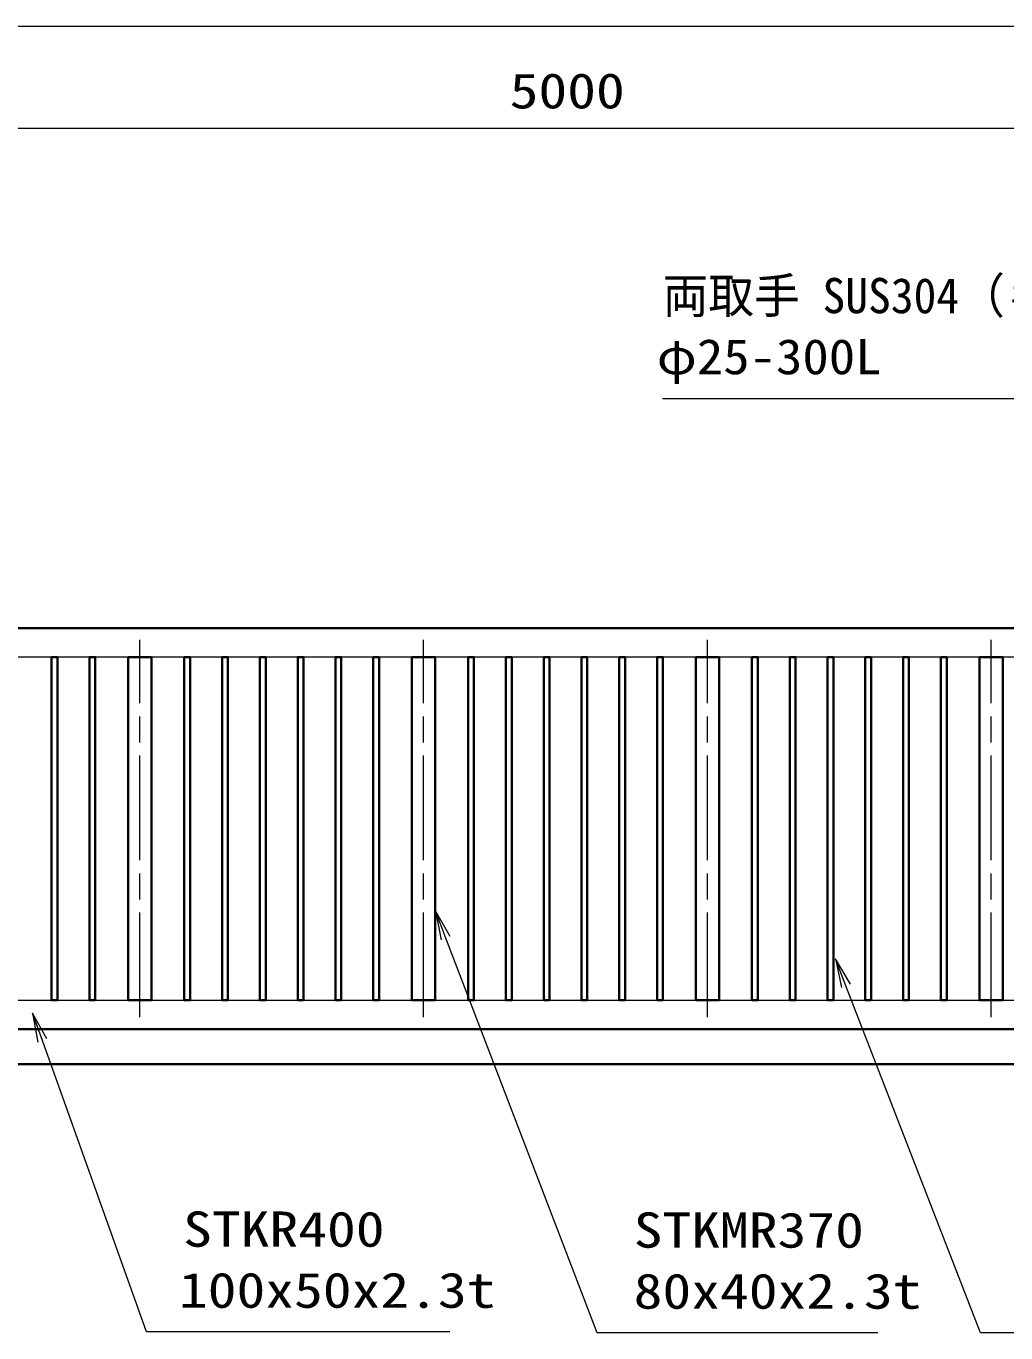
# Model space of a CAD drawing. Units: millimetres, scale not verified. Extents: x -11880 to 11880, y -8400 to 8400.
# Drawn here: x -4512 to -1143, y -1798 to 2698 of the extents above; entities that cross this region are included whole.
import ezdxf
from ezdxf.enums import TextEntityAlignment as Align

# ---------------------------------------------------------------- set-up
doc = ezdxf.new("R2010")
doc.units = ezdxf.units.MM
doc.header["$LTSCALE"] = 30
doc.linetypes.add('USER2', pattern=[18, 12, -1.5, 3, -1.5])
for name, color, linetype, lineweight in [('0-1_外形線', 7, 'Continuous', 35), ('0-2_0', 7, 'Continuous', 18), ('0-3_寸法線', 4, 'Continuous', 18), ('0-7_軸線', 200, 'USER2', 15)]:
    doc.layers.add(name, color=color, linetype=linetype, lineweight=lineweight)
doc.styles.add('ＭＳ ゴシック', font='')
doc.styles.get('ＭＳ ゴシック').set_extended_font_data('MS Gothic')

# ---------------------------------------------------------------- blocks, each defined once
blk = doc.blocks.new('S216')
at = {"layer": '0-3_寸法線'}
for points in [[(2211801, 86990007.5), (2180529, 86990007.5), (2169782.7, 87020071.6), (2168773, 87022896.6)], [(2170253.6, 87020239.9), (2168773, 87022896.6), (2169311.9, 87019903.3)]]:
    blk.add_lwpolyline(points, dxfattribs=at)
at = {"layer": '0-3_寸法線', "color": 254, "style": 'ＭＳ ゴシック', "width": 1.2}
for s, p in [('STKR400', (2184297, 86997708.1)), ('100x50x2.3t', (2183865, 86991408.1))]:
    blk.add_text(s, height=3637, dxfattribs=at).set_placement(p, align=Align.BOTTOM_LEFT)
blk = doc.blocks.new('S217')
at = {"layer": '0-3_寸法線'}
for points in [[(2294953.4, 86989925.5), (2266561.4, 86989925.5), (2252677.3, 87025728), (2251592.6, 87028525.1)], [(2253143.4, 87025908.8), (2251592.6, 87028525.1), (2252211.1, 87025547.2)]]:
    blk.add_lwpolyline(points, dxfattribs=at)
at = {"layer": '0-3_寸法線', "color": 254, "style": 'ＭＳ ゴシック', "width": 1.2}
for s, p in [('STKMR290', (2270329.4, 86997626.1)), ('30x20x1.6t', (2270329.4, 86991326.1))]:
    blk.add_text(s, height=3637, dxfattribs=at).set_placement(p, align=Align.BOTTOM_LEFT)
blk = doc.blocks.new('S218')
at = {"layer": '0-3_寸法線'}
for points in [[(2255976.1, 86989910.8), (2227008.1, 86989910.8), (2211390.5, 87030654.2), (2210316.7, 87033455.5)], [(2211857.4, 87030833.2), (2210316.7, 87033455.5), (2210923.6, 87030475.3)]]:
    blk.add_lwpolyline(points, dxfattribs=at)
at = {"layer": '0-3_寸法線', "color": 254, "style": 'ＭＳ ゴシック', "width": 1.2}
for s, p in [('STKMR370', (2230776.1, 86997611.3)), ('80x40x2.3t', (2230776.1, 86991311.3))]:
    blk.add_text(s, height=3637, dxfattribs=at).set_placement(p, align=Align.BOTTOM_LEFT)
blk = doc.blocks.new('S227')
at = {"layer": '0-3_寸法線'}
for points in [[(2233762.3, 87086347.9), (2285338.3, 87086347.9), (2296090.5, 87060534.5), (2297244.1, 87057765.1)], [(2295629, 87060342.3), (2297244.1, 87057765.1), (2296552.1, 87060726.8)]]:
    blk.add_lwpolyline(points, dxfattribs=at)
at = {"layer": '0-3_寸法線', "color": 254, "style": 'ＭＳ ゴシック'}
for s, width, p in [('両取手 SUS304（＃400）', 0.95, (2233762.3, 87094048.4)), ('φ25-300L', 1.1, (2233157.5, 87087748.4))]:
    blk.add_text(s, height=3637, dxfattribs=dict(at, width=width)).set_placement(p, align=Align.BOTTOM_LEFT)

msp = doc.modelspace()

# ---------------------------------------------------------------- linework, layer by layer
at = {"layer": '0-1_外形線'}
for p, q in [((-156.96, -752.97), (-5156.96, -752.97)), ((-5901.96, -872.97), (5603.04, -872.97))]:
    msp.add_line(p, q, dxfattribs=at)
msp.add_lwpolyline([(-5156.96, 627.03), (-156.96, 627.03), (-156.96, 59.53)], dxfattribs=at)
for points in [[(-4403.96, -652.97), (-4423.96, -652.97), (-4423.96, 527.03), (-4403.96, 527.03)], [(-4293.96, -652.97), (-4273.96, -652.97), (-4273.96, 527.03), (-4293.96, 527.03)], [(-4160.96, 527.03), (-4080.96, 527.03), (-4080.96, -652.97), (-4160.96, -652.97)], [(-3947.96, -652.97), (-3967.96, -652.97), (-3967.96, 527.03), (-3947.96, 527.03)], [(-3817.96, -652.97), (-3837.96, -652.97), (-3837.96, 527.03), (-3817.96, 527.03)], [(-3687.96, -652.97), (-3707.96, -652.97), (-3707.96, 527.03), (-3687.96, 527.03)], [(-3557.96, -652.97), (-3577.96, -652.97), (-3577.96, 527.03), (-3557.96, 527.03)], [(-3427.96, -652.97), (-3447.96, -652.97), (-3447.96, 527.03), (-3427.96, 527.03)], [(-3317.96, -652.97), (-3297.96, -652.97), (-3297.96, 527.03), (-3317.96, 527.03)], [(-3184.96, 527.03), (-3104.96, 527.03), (-3104.96, -652.97), (-3184.96, -652.97)], [(-2971.96, -652.97), (-2991.96, -652.97), (-2991.96, 527.03), (-2971.96, 527.03)], [(-2841.96, -652.97), (-2861.96, -652.97), (-2861.96, 527.03), (-2841.96, 527.03)], [(-2711.96, -652.97), (-2731.96, -652.97), (-2731.96, 527.03), (-2711.96, 527.03)], [(-2581.96, -652.97), (-2601.96, -652.97), (-2601.96, 527.03), (-2581.96, 527.03)], [(-2451.96, -652.97), (-2471.96, -652.97), (-2471.96, 527.03), (-2451.96, 527.03)], [(-2341.96, -652.97), (-2321.96, -652.97), (-2321.96, 527.03), (-2341.96, 527.03)], [(-2208.96, 527.03), (-2128.96, 527.03), (-2128.96, -652.97), (-2208.96, -652.97)], [(-1995.96, -652.97), (-2015.96, -652.97), (-2015.96, 527.03), (-1995.96, 527.03)], [(-1865.96, -652.97), (-1885.96, -652.97), (-1885.96, 527.03), (-1865.96, 527.03)], [(-1735.96, -652.97), (-1755.96, -652.97), (-1755.96, 527.03), (-1735.96, 527.03)], [(-1605.96, -652.97), (-1625.96, -652.97), (-1625.96, 527.03), (-1605.96, 527.03)], [(-1475.96, -652.97), (-1495.96, -652.97), (-1495.96, 527.03), (-1475.96, 527.03)], [(-1365.96, -652.97), (-1345.96, -652.97), (-1345.96, 527.03), (-1365.96, 527.03)], [(-1232.96, 527.03), (-1152.96, 527.03), (-1152.96, -652.97), (-1232.96, -652.97)]]:
    msp.add_lwpolyline(points, close=True, dxfattribs=at)
at = {"layer": '0-2_0'}
msp.add_line((-256.96, 527.03), (-5056.96, 527.03), dxfattribs=at)
msp.add_lwpolyline([(-5056.96, 527.03), (-5056.96, -652.97), (-256.96, -652.97), (-256.96, -432.47)], dxfattribs=at)
at = {"layer": '0-3_寸法線'}
for p, q in [((-5301.96, 2697.61), (5003.04, 2697.61)), ((-156.96, 2345.59), (-5156.96, 2345.59))]:
    msp.add_line(p, q, dxfattribs=at)
at = {"layer": '0-7_軸線'}
for p, q in [((-4120.96, -711.97), (-4120.96, 586.03)), ((-3144.96, -711.97), (-3144.96, 586.03)), ((-2168.96, -711.97), (-2168.96, 586.03)), ((-1192.96, -711.97), (-1192.96, 586.03))]:
    msp.add_line(p, q, dxfattribs=at)

# ---------------------------------------------------------------- block references
at = {"layer": '0-3_寸法線', "xscale": 0.03333333, "yscale": 0.03333333}
for name in ['S227', 'S218', 'S217', 'S216']:
    msp.add_blockref(name, (-76781.76, -2901460.98), dxfattribs=at)

# ---------------------------------------------------------------- texts
at = {"layer": '0-3_寸法線', "color": 254, "style": 'ＭＳ ゴシック', "width": 1.2}
msp.add_text('5000', height=121.2, dxfattribs=at).set_placement((-2848.96, 2378.28), align=Align.BOTTOM_LEFT)

doc.saveas('drawing.dxf')
